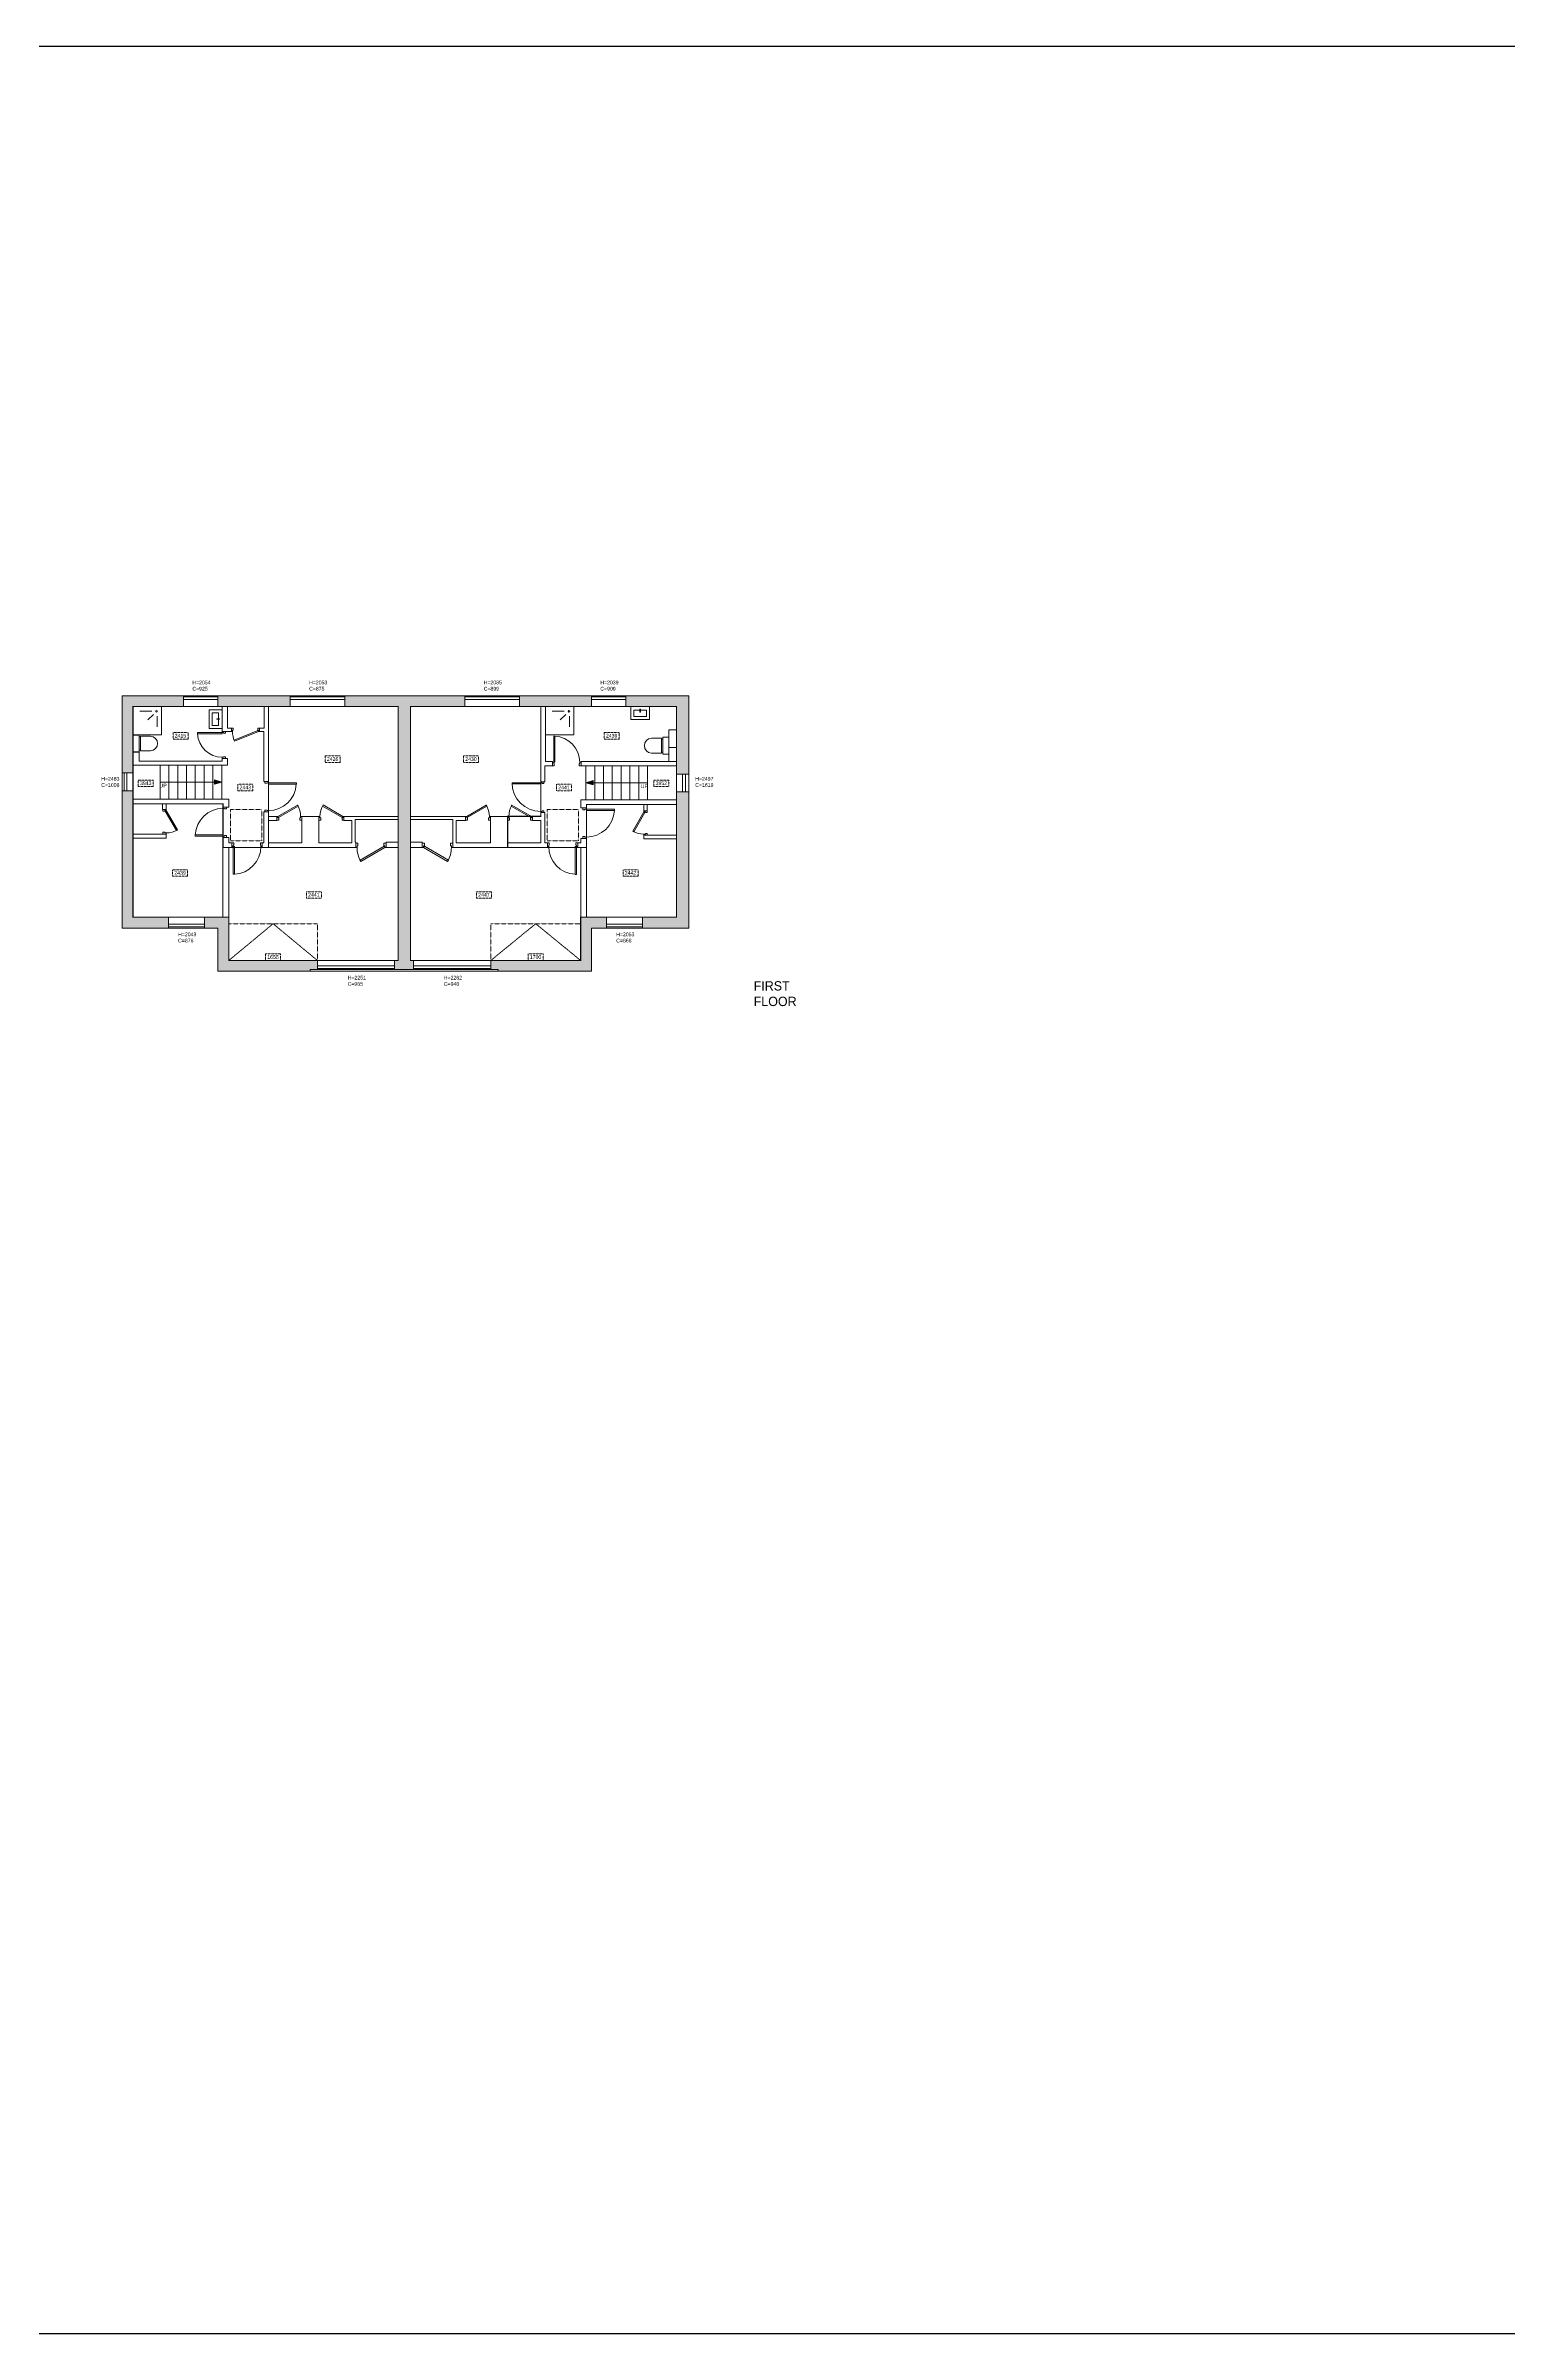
# Model space of a CAD drawing. Header units: millimetres. Extents: x 62976 to 1097852, y -110926 to 167100.
# Drawn here: x 818037 to 857195, y 102432 to 163738 of the extents above; entities that cross this region are included whole.
import ezdxf

# ---------------------------------------------------------------- set-up
doc = ezdxf.new("R2010")
doc.units = ezdxf.units.MM
doc.linetypes.add('HIDDENX2', pattern=[0.75, 0.5, -0.25])
for name, color, linetype, lineweight in [('BLOCKS', 8, 'Continuous', 15), ('Ceiling', 45, 'HIDDENX2', 15), ('Ceiling tag', 1, 'Continuous', 15), ('GIA', 84, 'Continuous', 15), ('NIA', 30, 'Continuous', 15), ('Partitions', 155, 'Continuous', 15), ('Stairs', 8, 'Continuous', 15), ('WALLS', 7, 'Continuous', 15), ('Window', 8, 'Continuous', 15)]:
    doc.layers.add(name, color=color, linetype=linetype, lineweight=lineweight)
doc.layers.add('Whatch', color=7, linetype='Continuous', lineweight=15, true_color=0xa8a8a8)
doc.styles.add('Century Gothic', font='GOTHIC.TTF')

# ---------------------------------------------------------------- blocks, each defined once
blk = doc.blocks.new('DOOR 760')
at = {"layer": 'BLOCKS'}
for p, q in [((-712, -265), (-747, -265)), ((-747, -265), (-747, -365)), ((-747, -365), (-697, -365)), ((-712, -265), (-712, -305)), ((-712, -305), (-697, -305)), ((-697, -305), (-697, -365)), ((33, -305), (33, -365)), ((48, -305), (33, -305)), ((33, -365), (83, -365)), ((83, -265), (48, -265)), ((48, -305), (48, -265)), ((83, -365), (83, -265))]:
    blk.add_line(p, q, dxfattribs=at)
blk.add_lwpolyline([(-677, -265), (-677, 495), (-712, 495), (-712, -265)], close=True, dxfattribs=at)
blk.add_arc((-714, -266), 761, 0.04394, 87.25575, dxfattribs=at)
blk = doc.blocks.new('door')
at = {"layer": 'BLOCKS'}
for p, q in [((0, 450), (0, -450)), ((0, 450), (34, 450)), ((0, -450), (0, 450)), ((34, -450), (34, 450)), ((-30, -550), (-30, -450)), ((0, -450), (-30, -450)), ((20, -550), (-30, -550)), ((34, -450), (0, -450)), ((0, -491), (0, -450)), ((20, -491), (0, -491)), ((20, -550), (20, -491)), ((880, -491), (900, -491)), ((880, -550), (880, -491)), ((880, -550), (930, -550)), ((900, -491), (900, -450)), ((900, -450), (930, -450)), ((930, -550), (930, -450))]:
    blk.add_line(p, q, dxfattribs=at)
blk.add_arc((0, -450), 900, 0, 90, dxfattribs=at)
blk = doc.blocks.new('DOOR 900')
at = {"layer": 'Whatch'}
blk.add_blockref('door', (-825, 91), dxfattribs=at)
blk = doc.blocks.new('wc')
at = {"layer": 'BLOCKS'}
for p, q in [((37299, 129044), (36849, 129044)), ((36849, 129044), (36849, 128881)), ((36849, 128881), (37299, 128881)), ((36874, 129352), (36874, 129084)), ((36874, 129084), (36899, 129084)), ((36899, 129044), (36899, 129084)), ((36899, 129084), (37249, 129084)), ((37249, 129084), (37249, 129044)), ((37274, 129084), (37249, 129084)), ((37274, 129084), (37274, 129352)), ((37299, 128881), (37299, 129044))]:
    blk.add_line(p, q, dxfattribs=at)
blk.add_arc((37074, 129339), 200, 3.80419, 176.19581, dxfattribs=at)
blk = doc.blocks.new('shower')
for p, q in [((114617, 100698), (114778, 100540)), ((115004, 100785), (114668, 100785)), ((114517, 100644), (114517, 100344))]:
    blk.add_line(p, q)
blk.add_lwpolyline([(115195, 100120), (114395, 100120), (114395, 100920), (115195, 100920)], close=True)
blk.add_circle((114532, 100783), 21.5)
blk = doc.blocks.new('sink wc')
at = {"layer": 'BLOCKS'}
for p, q in [((36043, 129595), (36543, 129595)), ((36043, 129245), (36043, 129595)), ((36123, 129495), (36285, 129495)), ((36123, 129325), (36123, 129495)), ((36285, 129525), (36285, 129448)), ((36285, 129525), (36300, 129525)), ((36300, 129448), (36285, 129448)), ((36300, 129525), (36300, 129448)), ((36300, 129495), (36463, 129495)), ((36463, 129495), (36463, 129325)), ((36543, 129595), (36543, 129245)), ((36543, 129245), (36043, 129245)), ((36463, 129325), (36123, 129325))]:
    blk.add_line(p, q, dxfattribs=at)
blk = doc.blocks.new('67')
at = {"layer": 'BLOCKS'}
for p, q in [((851158, 55991), (851141, 55961)), ((851669, 55656), (851141, 55961)), ((851158, 55991), (851686, 55686)), ((851046, 55586), (851046, 55686)), ((851076, 55686), (851046, 55686)), ((851096, 55586), (851046, 55586)), ((851076, 55645), (851076, 55686)), ((851096, 55645), (851076, 55645)), ((851096, 55586), (851096, 55645)), ((851666, 55645), (851686, 55645)), ((851666, 55586), (851666, 55645)), ((851666, 55586), (851716, 55586)), ((851669, 55656), (851686, 55686)), ((851686, 55645), (851686, 55686)), ((851686, 55686), (851716, 55686)), ((851716, 55586), (851716, 55686))]:
    blk.add_line(p, q, dxfattribs=at)
blk.add_arc((851686, 55686), 610, 149.9633, 180, dxfattribs=at)
blk = doc.blocks.new('69')
at = {"layer": 'BLOCKS'}
for p, q in [((876095, 53847), (876393, 54362)), ((876095, 53847), (876124, 53830)), ((876422, 54346), (876124, 53830)), ((876480, 54392), (876393, 54392)), ((876393, 54362), (876393, 54392)), ((876422, 54346), (876393, 54362)), ((876433, 54362), (876393, 54362)), ((876433, 54343), (876433, 54362)), ((876480, 54343), (876433, 54343)), ((876480, 54343), (876480, 54392)), ((876433, 53767), (876393, 53767)), ((876393, 53767), (876393, 53738)), ((876480, 53738), (876393, 53738)), ((876433, 53786), (876433, 53767)), ((876480, 53786), (876433, 53786)), ((876480, 53786), (876480, 53738))]:
    blk.add_line(p, q, dxfattribs=at)
blk.add_arc((876393, 54362), 595, 239.96333, 270, dxfattribs=at)
blk = doc.blocks.new('68')
at = {"layer": 'BLOCKS'}
for p, q in [((849339, 55567), (849339, 55668)), ((849370, 55668), (849339, 55668)), ((849390, 55567), (849339, 55567)), ((849370, 55626), (849370, 55668)), ((849390, 55626), (849370, 55626)), ((849390, 55567), (849390, 55626)), ((849417, 55945), (849430, 55977)), ((850170, 55636), (849417, 55945)), ((849430, 55977), (850183, 55668)), ((850183, 55668), (849430, 55977)), ((850163, 55626), (850183, 55626)), ((850163, 55567), (850163, 55626)), ((850163, 55567), (850213, 55567)), ((850170, 55636), (850183, 55668)), ((850183, 55626), (850183, 55668)), ((850183, 55668), (850213, 55668)), ((850213, 55567), (850213, 55668))]:
    blk.add_line(p, q, dxfattribs=at)
blk.add_arc((850183, 55668), 814, 157.69084, 180, dxfattribs=at)

msp = doc.modelspace()

# ---------------------------------------------------------------- hatches: boundary and pattern name
at = {"layer": 'Stairs'}
for points in [[(822748, 144010), (822555, 143953), (822555, 144069)], [(832499, 143995), (832691, 143938), (832691, 144054)]]:
    msp.add_hatch(color=256, dxfattribs=at).paths.add_polyline_path(points)
at = {"layer": 'Whatch', "ltscale": 2}
h = msp.add_hatch(color=256, dxfattribs=at)
h.dxf.hatch_style = 1
h.paths.add_polyline_path([(821727, 146327), (820082, 146327), (820082, 144261), (820372, 144261), (820372, 146037), (821727, 146037)])
h.paths.add_polyline_path([(824582, 146327), (822647, 146327), (822647, 146037), (824582, 146037)])
h.paths.add_polyline_path([(829258, 146327), (826042, 146327), (826042, 146037), (827473, 146037), (827473, 139233), (827377, 139233), (827377, 138988), (827887, 138988), (827887, 139233), (827803, 139233), (827803, 146037), (829258, 146037)])
h.paths.add_polyline_path([(832650, 146327), (830718, 146327), (830718, 146037), (832650, 146037)])
h.paths.add_polyline_path([(835254, 146327), (833570, 146327), (833570, 146037), (834924, 146037), (834924, 144229), (835254, 144229)])
h.paths.add_polyline_path([(835254, 143749), (834924, 143749), (834924, 140393), (834015, 140393), (834015, 140103), (835254, 140103)])
h.paths.add_polyline_path([(833055, 140393), (832360, 140393), (832360, 139233), (829952, 139233), (829952, 138988), (830152, 138988), (830152, 138943), (832650, 138943), (832650, 140103), (833055, 140103)])
h.paths.add_polyline_path([(825312, 139233), (822936, 139233), (822936, 140393), (822284, 140393), (822284, 140103), (822646, 140103), (822646, 138943), (825112, 138943), (825112, 138988), (825312, 138988)])
h.paths.add_polyline_path([(821324, 140393), (820372, 140393), (820372, 143781), (820082, 143781), (820082, 140103), (821324, 140103)])

# ---------------------------------------------------------------- linework, layer by layer
at = {"layer": 'BLOCKS', "ltscale": 2}
for p in [(834924, 145409), (834724, 144937)]:
    msp.add_line(p, (834724, 145409), dxfattribs=at)
at = {"layer": 'Ceiling', "ltscale": 2}
for p, q in [((822987, 143280), (822987, 142443)), ((822987, 143280), (823824, 143280)), ((823824, 142443), (823824, 143280)), ((831463, 143280), (831463, 142443)), ((831463, 143280), (832300, 143280)), ((832300, 142443), (832300, 143280)), ((822987, 142443), (823824, 142443)), ((831463, 142443), (832300, 142443)), ((825312, 140218), (822936, 140218)), ((824124, 140218), (822936, 139233)), ((824124, 140218), (825312, 139233)), ((825312, 139233), (825312, 140218)), ((829952, 140218), (832360, 140218)), ((829952, 139233), (829952, 140218)), ((831156, 140218), (829952, 139233)), ((831156, 140218), (832360, 139233))]:
    msp.add_line(p, q, dxfattribs=at)
at = {"layer": 'Ceiling'}
for points in [[(821445, 145337), (821847, 145337), (821847, 145163), (821445, 145163)], [(832991, 145337), (833392, 145337), (833392, 145163), (832991, 145163)], [(825519, 144712), (825920, 144712), (825920, 144538), (825519, 144538)], [(829224, 144712), (829625, 144712), (829625, 144538), (829224, 144538)], [(820514, 144064), (820916, 144064), (820916, 143890), (820514, 143890)], [(823181, 143953), (823583, 143953), (823583, 143778), (823181, 143778)], [(831716, 143953), (832117, 143953), (832117, 143778), (831716, 143778)], [(834321, 144064), (834723, 144064), (834723, 143890), (834321, 143890)], [(821434, 141664), (821836, 141664), (821836, 141489), (821434, 141489)], [(833495, 141664), (833897, 141664), (833897, 141489), (833495, 141489)], [(825018, 141075), (825419, 141075), (825419, 140901), (825018, 140901)], [(829572, 141075), (829973, 141075), (829973, 140901), (829572, 140901)], [(823923, 139408), (824324, 139408), (824324, 139233), (823923, 139233)], [(830955, 139408), (831356, 139408), (831356, 139233), (830955, 139233)]]:
    msp.add_lwpolyline(points, close=True, dxfattribs=at)
at = {"layer": 'GIA', "ltscale": 2, "const_width": 30}
for points in [[(820372, 146037), (827473, 146037), (827473, 139233), (822936, 139233), (822936, 140393), (820372, 140393)], [(827803, 146037), (834924, 146037), (834924, 140393), (832360, 140393), (832360, 139233), (827803, 139233)]]:
    msp.add_lwpolyline(points, close=True, dxfattribs=at)
at = {"layer": 'NIA', "ltscale": 2, "const_width": 30}
for points in [[(820372, 143431), (822782, 143431), (822782, 142259), (824000, 142259), (824000, 146037), (827473, 146037), (827473, 139233), (822936, 139233), (822936, 140393), (820372, 140393)], [(831291, 146037), (831291, 143094), (830406, 143094), (830406, 142259), (832514, 142259), (832514, 143414), (834924, 143414), (834924, 140393), (832360, 140393), (832360, 139233), (827803, 139233), (827803, 146037)]]:
    msp.add_lwpolyline(points, close=True, dxfattribs=at)
at = {"layer": 'Partitions', "ltscale": 2}
for p, q in [((822761, 145368), (822761, 146037)), ((822905, 145456), (822905, 146037)), ((823887, 146037), (823887, 145456)), ((824000, 146037), (824000, 144029)), ((831291, 146037), (831291, 144019)), ((831415, 146037), (831415, 144562)), ((822761, 145368), (822907, 145368)), ((823013, 145456), (822905, 145456)), ((822907, 145368), (823013, 145368)), ((823013, 145368), (823013, 145456)), ((823887, 145456), (823757, 145456)), ((823757, 145368), (823757, 145456)), ((823757, 145368), (823876, 145368)), ((823876, 145368), (823876, 144029)), ((820538, 144817), (820372, 144817)), ((820538, 144570), (820538, 144817)), ((834724, 144937), (834724, 144562)), ((834724, 144937), (834924, 144937)), ((820372, 144465), (822907, 144465)), ((820538, 144570), (822761, 144570)), ((822761, 144570), (822761, 144647)), ((822761, 144647), (822907, 144647)), ((822907, 144465), (822907, 144647)), ((831403, 144451), (831403, 144019)), ((831403, 144451), (831605, 144451)), ((831415, 144562), (831605, 144562)), ((831605, 144451), (831605, 144562)), ((832369, 144562), (834924, 144562)), ((832369, 144451), (832369, 144562)), ((832369, 144451), (834924, 144451)), ((820372, 143555), (822936, 143555)), ((822936, 143341), (822936, 143555)), ((824000, 144029), (823876, 144029)), ((831403, 144019), (831291, 144019)), ((832360, 143322), (832360, 143538)), ((832360, 143538), (834924, 143538)), ((820372, 143431), (821160, 143431)), ((821160, 143282), (821160, 143431)), ((821264, 143282), (821160, 143282)), ((821264, 143282), (821264, 143431)), ((821264, 143431), (822782, 143431)), ((822782, 143341), (822782, 143431)), ((822782, 143341), (822936, 143341)), ((823876, 143214), (823876, 142383)), ((824000, 143214), (823876, 143214)), ((824000, 143214), (824000, 143094)), ((824224, 143094), (824000, 143094)), ((824000, 142983), (824000, 142383)), ((824224, 142983), (824000, 142983)), ((824224, 143094), (824224, 142983)), ((825349, 143094), (824891, 143094)), ((824891, 142383), (824891, 143094)), ((825349, 143094), (825349, 142383)), ((827473, 143094), (826022, 143094)), ((826022, 143094), (826022, 142983)), ((826231, 142983), (826022, 142983)), ((826231, 142983), (826231, 142383)), ((827473, 143007), (826320, 143007)), ((826320, 143007), (826320, 142400)), ((827803, 143094), (829278, 143094)), ((828933, 143007), (827803, 143007)), ((828933, 142259), (828933, 143007)), ((829029, 142983), (829278, 142983)), ((829029, 142983), (829029, 142383)), ((829278, 143094), (829278, 142983)), ((829945, 143094), (830406, 143094)), ((829945, 142983), (829945, 142383)), ((830406, 142383), (830406, 143094)), ((831069, 143094), (831291, 143094)), ((831069, 143094), (831069, 142983)), ((831069, 142983), (831291, 142983)), ((831291, 143199), (831291, 143094)), ((831403, 143199), (831291, 143199)), ((831291, 142983), (831291, 142383)), ((831403, 143199), (831403, 142383)), ((832514, 143322), (832360, 143322)), ((832514, 143414), (832514, 143322)), ((832514, 143414), (834053, 143414)), ((834053, 143243), (834053, 143414)), ((834140, 143414), (834924, 143414)), ((834140, 143243), (834140, 143414)), ((820372, 142619), (821160, 142619)), ((820372, 142511), (821264, 142511)), ((821264, 142619), (821160, 142619)), ((821264, 142511), (821264, 142619)), ((822782, 140393), (822782, 142530)), ((822782, 142530), (822936, 142530)), ((822936, 142383), (822936, 142530)), ((822936, 142383), (823021, 142383)), ((822936, 142259), (823021, 142259)), ((822936, 140393), (822936, 142259)), ((823021, 142259), (823021, 142383)), ((823832, 142383), (823876, 142383)), ((823832, 142259), (823832, 142383)), ((823832, 142259), (826336, 142259)), ((824000, 142383), (824891, 142383)), ((825349, 142383), (826231, 142383)), ((826336, 142400), (826320, 142400)), ((826336, 142259), (826336, 142400)), ((827473, 142400), (827151, 142400)), ((827151, 142259), (827151, 142400)), ((827151, 142259), (827473, 142259)), ((828118, 142400), (827803, 142400)), ((827803, 142259), (828118, 142259)), ((828118, 142259), (828118, 142400)), ((828933, 142259), (831469, 142259)), ((829029, 142383), (829945, 142383)), ((830406, 142383), (831291, 142383)), ((831403, 142383), (831469, 142383)), ((831469, 142383), (831469, 142259)), ((832282, 142383), (832360, 142383)), ((832282, 142383), (832282, 142259)), ((832282, 142259), (832360, 142259)), ((832360, 142383), (832360, 142503)), ((832514, 142503), (832360, 142503)), ((832360, 140393), (832360, 142259)), ((832514, 142503), (832514, 140393)), ((834053, 142490), (834053, 142589)), ((834924, 142589), (834053, 142589)), ((834924, 142490), (834053, 142490))]:
    msp.add_line(p, q, dxfattribs=at)
at = {"layer": 'Stairs'}
for p, q in [((821098, 144465), (821098, 143555)), ((821334, 144465), (821334, 143555)), ((821569, 144465), (821569, 143555)), ((821805, 144465), (821805, 143555)), ((822041, 144465), (822041, 143555)), ((822276, 144465), (822276, 143555)), ((822512, 144465), (822512, 143555)), ((822555, 143953), (822555, 144069)), ((822555, 144069), (822748, 144010)), ((822748, 144465), (822748, 143555)), ((821098, 144011), (822555, 144011)), ((822555, 143953), (822748, 144010)), ((832691, 144054), (832499, 143995)), ((832691, 143938), (832499, 143995)), ((832691, 143938), (832691, 144054)), ((834149, 143996), (832691, 143996))]:
    msp.add_line(p, q, dxfattribs=at)
at = {"layer": 'Stairs', "ltscale": 2}
for p, q in [((832499, 144451), (832499, 143538)), ((832735, 144451), (832735, 143538)), ((832970, 144451), (832970, 143538)), ((833206, 144451), (833206, 143538)), ((833442, 144451), (833442, 143538)), ((833677, 144451), (833677, 143538)), ((833913, 144451), (833913, 143538)), ((834149, 144451), (834149, 143538))]:
    msp.add_line(p, q, dxfattribs=at)
at = {"layer": 'WALLS', "ltscale": 2}
for p, q in [((820372, 144261), (820372, 146037)), ((821727, 146037), (820372, 146037)), ((821727, 146037), (821727, 146327)), ((822647, 146037), (822647, 146327)), ((824582, 146037), (822647, 146037)), ((824582, 146037), (824582, 146327)), ((826042, 146037), (826042, 146327)), ((827473, 146037), (826042, 146037)), ((827473, 139233), (827473, 146037)), ((827803, 139233), (827803, 146037)), ((829258, 146037), (827803, 146037)), ((829258, 146037), (829258, 146327)), ((830718, 146037), (830718, 146327)), ((832650, 146037), (830718, 146037)), ((832650, 146037), (832650, 146327)), ((833570, 146037), (833570, 146327)), ((834924, 146037), (833570, 146037)), ((834924, 144229), (834924, 146037)), ((820372, 144261), (820082, 144261)), ((834924, 144229), (835254, 144229)), ((820372, 143781), (820082, 143781)), ((820372, 140393), (820372, 143781)), ((834924, 140393), (834924, 143749)), ((834924, 143749), (835254, 143749)), ((820372, 140393), (821324, 140393)), ((821324, 140393), (821324, 140103)), ((822284, 140393), (822936, 140393)), ((822284, 140393), (822284, 140103)), ((822936, 140393), (822936, 139233)), ((833055, 140393), (832360, 140393)), ((832360, 140393), (832360, 139233)), ((833055, 140393), (833055, 140103)), ((834924, 140393), (834015, 140393)), ((834015, 140393), (834015, 140103)), ((822936, 139233), (825312, 139233)), ((825312, 139233), (825312, 138988)), ((827377, 139233), (827473, 139233)), ((827377, 139233), (827377, 138988)), ((827803, 139233), (827887, 139233)), ((827887, 139233), (827887, 138988)), ((829952, 139233), (832360, 139233)), ((829952, 139233), (829952, 138988))]:
    msp.add_line(p, q, dxfattribs=at)
at = {"layer": 'WALLS', "ltscale": 2, "const_width": 30}
msp.add_lwpolyline([(778894, 163723), (1022426, 163723), (1022426, 102447), (778894, 102447)], close=True, dxfattribs=at)
at = {"layer": 'Whatch', "ltscale": 2}
for p, q in [((835254, 146327), (820082, 146327)), ((820082, 140103), (820082, 146327)), ((821727, 146297), (822647, 146297)), ((824582, 146297), (826042, 146297)), ((829258, 146297), (830718, 146297)), ((832650, 146297), (833570, 146297)), ((835254, 140103), (835254, 146327)), ((820133, 144261), (820133, 143781)), ((835163, 144229), (835163, 143749)), ((820082, 140103), (822646, 140103)), ((821324, 140133), (822284, 140133)), ((822646, 140103), (822646, 138943)), ((835254, 140103), (832650, 140103)), ((832650, 140103), (832650, 138943)), ((833055, 140133), (834015, 140133)), ((822646, 138943), (825112, 138943)), ((825112, 138988), (830152, 138988)), ((825112, 138943), (825112, 138988)), ((825112, 138943), (830152, 138943)), ((825312, 139018), (827377, 139018)), ((827887, 139018), (829952, 139018)), ((830152, 138988), (830152, 138943)), ((830152, 138943), (832650, 138943))]:
    msp.add_line(p, q, dxfattribs=at)
at = {"layer": 'Window', "ltscale": 2}
for p, q in [((821727, 146222), (822647, 146222)), ((822647, 146037), (821727, 146037)), ((824582, 146222), (826042, 146222)), ((824582, 146037), (826042, 146037)), ((829258, 146222), (830718, 146222)), ((829258, 146037), (830718, 146037)), ((832650, 146222), (833570, 146222)), ((833570, 146037), (832650, 146037)), ((820208, 144261), (820208, 143781)), ((820372, 144261), (820372, 143781)), ((834924, 144229), (834924, 143749)), ((835088, 144229), (835088, 143749)), ((822284, 140393), (821324, 140393)), ((834015, 140393), (833055, 140393)), ((821324, 140208), (822284, 140208)), ((833055, 140208), (834015, 140208)), ((825312, 139233), (827377, 139233)), ((827887, 139233), (829952, 139233)), ((825312, 139093), (827377, 139093)), ((827887, 139093), (829952, 139093))]:
    msp.add_line(p, q, dxfattribs=at)

# ---------------------------------------------------------------- block references
at = {"layer": 'BLOCKS'}
for name, p, xscale, yscale, zscale in [('shower', (929807, 50163), -0.95, 0.95, 0.95), ('shower', (940850, 50163), -0.95, 0.95, 0.95), ('DOOR 760', (832292, 144787), 0.9204819277108437, 0.9204819277108437, 0.9204819277108437)]:
    msp.add_blockref(name, p, dxfattribs=dict(at, xscale=xscale, yscale=yscale, zscale=zscale))
at = {"layer": 'BLOCKS', "rotation": 270}
for name, p in [('sink wc', (693166, 181995)), ('wc', (691491, 182121))]:
    msp.add_blockref(name, p, dxfattribs=at)
at = {"layer": 'BLOCKS'}
msp.add_blockref('sink wc', (797662, 16442), dxfattribs=at)
for name, p, xscale, yscale, zscale, rotation in [('DOOR 760', (822530, 144719), -0.8686746987951992, 0.8686746987951992, 0.8686746987951992, 90), ('DOOR 760', (824260, 143296), 0.9819277108433736, 0.9819277108433736, 0.9819277108433736, 270), ('DOOR 900', (830984, 143289), -0.854166666666641, 0.854166666666641, 0.854166666666641, 90), ('DOOR 760', (822523, 143260), 0.9771084337349396, 0.9771084337349396, 0.9771084337349396, 89.99999999999999), ('DOOR 760', (832775, 142585), 0.9867469879518074, 0.9867469879518074, 0.9867469879518074, 270), ('DOOR 760', (823751, 142027), -0.97710843373494, 0.97710843373494, 0.97710843373494, 180), ('DOOR 760', (831550, 142026), 0.9795180722891569, 0.9795180722891569, 0.9795180722891569, 180)]:
    msp.add_blockref(name, p, dxfattribs=dict(at, xscale=xscale, yscale=yscale, zscale=zscale, rotation=rotation))
at = {"layer": 'BLOCKS', "xscale": -1, "rotation": 90}
msp.add_blockref('wc', (963605, 182063), dxfattribs=at)
at = {"layer": 'WALLS', "rotation": 180}
for name, p, xscale, yscale, zscale in [('68', (100005, 192756), -0.851258581235698, 0.851258581235698, 0.851258581235698), ('67', (-208892, 209996), -1.216417910447586, 1.216417910447586, 1.216417910447586), ('67', (1864161, 209996), 1.21641791044776, 1.21641791044776, 1.21641791044776)]:
    msp.add_blockref(name, p, dxfattribs=dict(at, xscale=xscale, yscale=yscale, zscale=zscale))
at = {"layer": 'WALLS'}
for name, p, xscale, yscale, zscale in [('69', (1709717, 88142), -1.013761467889875, 1.013761467889875, 1.013761467889875), ('67', (1672127, 87658), -0.9955223880598747, 0.9955223880598747, 0.9955223880598747), ('67', (-29508, 87159), 1.004477611940298, 1.004477611940298, 1.004477611940298), ('67', (1677180, 87658), -0.9955223880598747, 0.9955223880598747, 0.9955223880598747), ('67', (-11749, 87990), 0.98955223880597, 0.98955223880597, 0.98955223880597)]:
    msp.add_blockref(name, p, dxfattribs=dict(at, xscale=xscale, yscale=yscale, zscale=zscale))
msp.add_blockref('69', (-42341, 88852), dxfattribs=at)

# ---------------------------------------------------------------- texts
at = {"layer": 'Ceiling', "char_height": 100, "width": 730.14, "attachment_point": 1, "style": 'Century Gothic'}
for s, insert in [('2415', (821489, 145305)), ('2439', (833035, 145305)), ('2426', (825563, 144680)), ('2430', (829268, 144680)), ('3943', (820559, 144032)), ('2443', (823226, 143920)), ('2441', (831760, 143920)), ('3952', (834366, 144032)), ('2439', (821478, 141632)), ('2442', (833540, 141632)), ('2441', (825062, 141043)), ('2447', (829616, 141043)), ('1655', (823967, 139376)), ('1700', (830999, 139376))]:
    msp.add_mtext(s, dxfattribs=dict(at, insert=insert))
at = {"layer": 'Ceiling tag', "char_height": 100, "width": 730.14, "attachment_point": 1, "style": 'Century Gothic'}
for s, insert in [('H=2054\\PC=925', (821963, 146731)), ('H=2053\\PC=875', (825088, 146731)), ('H=2085\\PC=899', (829764, 146731)), ('H=2039\\PC=909', (832886, 146731)), ('H=2483\\PC=1008', (819522, 144151)), ('H=2497\\PC=1619', (835427, 144151)), ('H=2043\\PC=876', (821580, 139983)), ('H=2053\\PC=868', (833311, 139983)), ('H=2251\\PC=965', (826121, 138823)), ('H=2262\\PC=948', (828696, 138823))]:
    msp.add_mtext(s, dxfattribs=dict(at, insert=insert))
at = {"layer": 'Stairs', "char_height": 100, "width": 1430, "style": 'Century Gothic'}
for insert, attachment_point in [((821277, 143969), 3), ((833970, 143953), 1)]:
    msp.add_mtext('UP', dxfattribs=dict(at, insert=insert, attachment_point=attachment_point))
at = {"layer": 'WALLS', "insert": (836991, 138679), "char_height": 250, "width": 1910, "attachment_point": 1, "style": 'Century Gothic'}
msp.add_mtext('FIRST FLOOR', dxfattribs=at)

doc.saveas('drawing.dxf')
